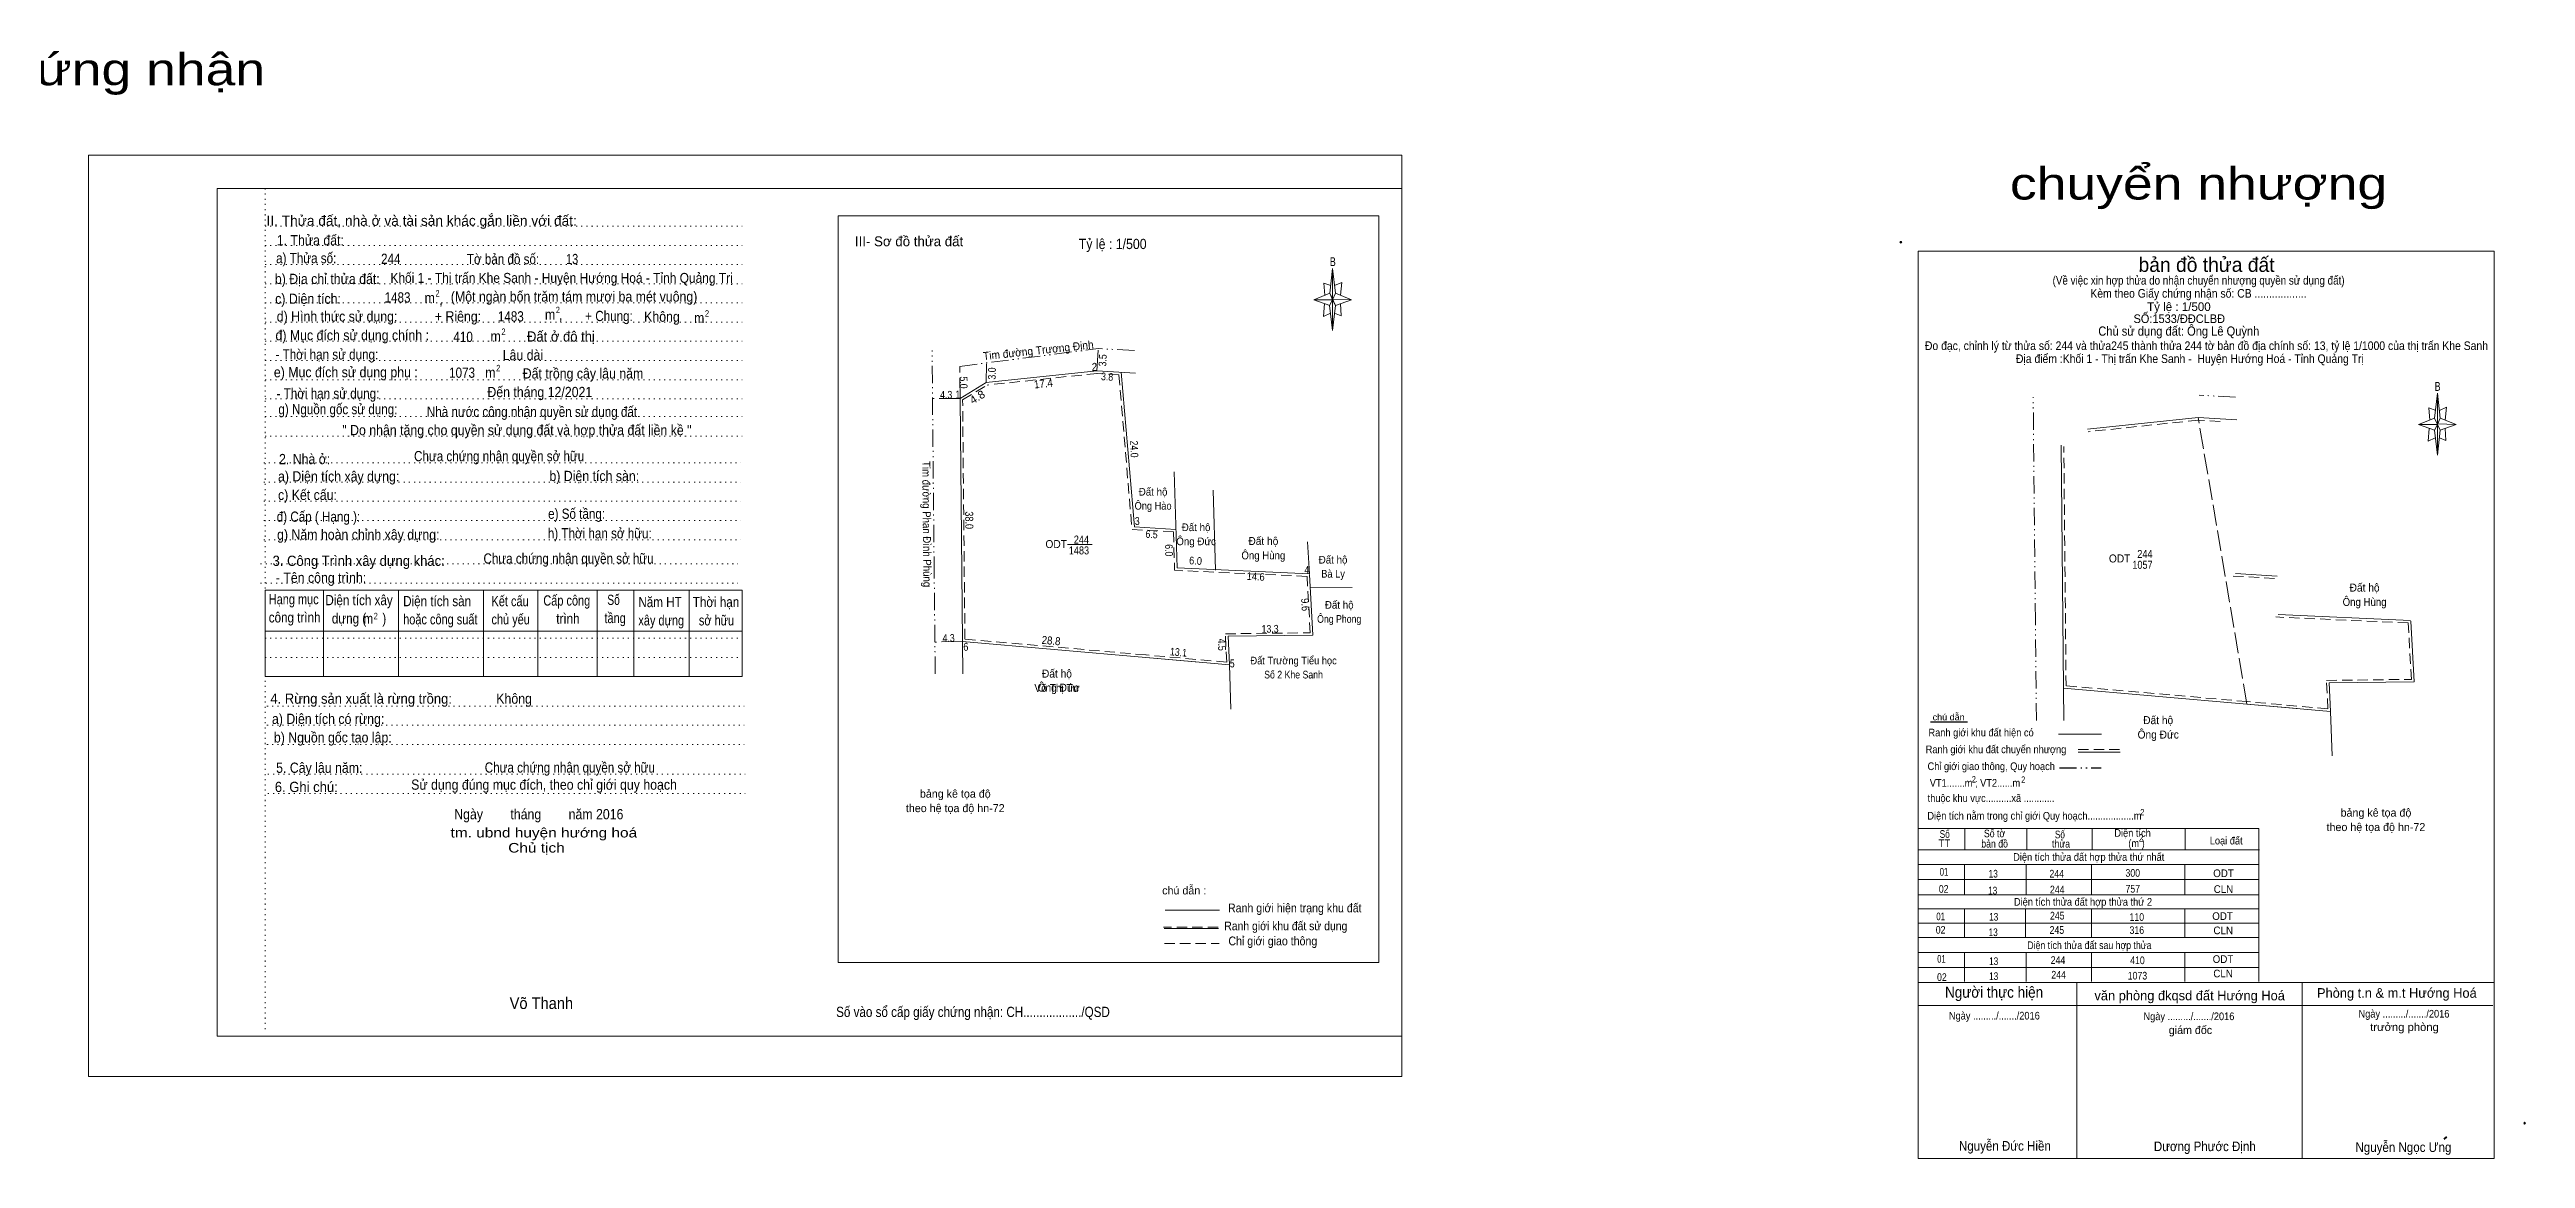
# Model space of a CAD drawing. Header units: metres. Extents: x 364918 to 365526, y 1840108 to 1840281.
# Drawn here: x 365138.8 to 365525.6, y 1840107.6 to 1840280.9 of the extents above; entities that cross this region are included whole.
import ezdxf
from ezdxf.enums import TextEntityAlignment as Align

# ---------------------------------------------------------------- set-up
doc = ezdxf.new("R2010")
doc.units = ezdxf.units.M
doc.header["$LTSCALE"] = 0.54
doc.header["$PDMODE"] = 32
doc.header["$PDSIZE"] = 0.27
for name, pattern in [('DASH_DOUBLE_DOT', [9.2, 5, -1.2, 0.3, -1.2, 0.3, -1.2]), ('DOTTED', [1.5, 0.3, -1.2]), ('LONG_DASHED', [7.5, 6, -1.5]), ('MEDIUM_DASHED', [4.5, 3, -1.5])]:
    doc.linetypes.add(name, pattern=pattern)
for name, color, linetype, lineweight in [('1', 7, 'DOTTED', 13), ('16', 7, 'Continuous', 25), ('2', 7, 'Continuous', 13), ('20', 7, 'Continuous', 13), ('34', 7, 'Continuous', 13), ('5', 7, 'Continuous', 13), ('50', 7, 'Continuous', 13)]:
    doc.layers.add(name, color=color, linetype=linetype, lineweight=lineweight)
for name, color, linetype in [('25', 7, 'Continuous'), ('7', 7, 'Continuous'), ('8', 7, 'Continuous'), ('9', 7, 'Continuous')]:
    doc.layers.add(name, color=color, linetype=linetype)

msp = doc.modelspace()

# ---------------------------------------------------------------- linework, layer by layer
at = {"layer": '1', "linetype": 'Continuous'}
for p, q in [((365164.96, 1840259.16), (365350.06, 1840259.16)), ((365164.96, 1840259.16), (365164.96, 1840126.66)), ((365350.06, 1840259.16), (365350.06, 1840126.66)), ((365164.96, 1840126.66), (365350.06, 1840126.66))]:
    msp.add_line(p, q, dxfattribs=at)
at = {"layer": '1'}
for p, q in [((365172.46, 1840259.16), (365172.46, 1840127.76)), ((365172.46, 1840253.26), (365247.01, 1840253.26)), ((365172.46, 1840250.26), (365247.01, 1840250.26)), ((365172.46, 1840247.26), (365247.01, 1840247.26)), ((365172.46, 1840244.26), (365247.01, 1840244.26)), ((365172.46, 1840241.26), (365247.01, 1840241.26)), ((365172.46, 1840238.26), (365247.01, 1840238.26)), ((365172.46, 1840235.26), (365247.01, 1840235.26)), ((365172.46, 1840232.26), (365247.01, 1840232.26)), ((365172.46, 1840229.26), (365247.01, 1840229.26)), ((365172.46, 1840226.26), (365247.01, 1840226.26)), ((365172.46, 1840223.5), (365247.01, 1840223.5)), ((365172.46, 1840220.46), (365247.01, 1840220.46)), ((365172.26, 1840216.26), (365246.81, 1840216.26)), ((365172.26, 1840213.26), (365246.81, 1840213.26)), ((365172.26, 1840210.26), (365246.81, 1840210.26)), ((365172.26, 1840207.26), (365246.81, 1840207.26)), ((365172.26, 1840204.26), (365246.81, 1840204.26)), ((365171.76, 1840200.46), (365246.31, 1840200.46)), ((365171.76, 1840197.46), (365246.31, 1840197.46)), ((365172.46, 1840188.86), (365247.01, 1840188.86)), ((365172.46, 1840185.86), (365247.01, 1840185.86)), ((365172.76, 1840178.26), (365247.31, 1840178.26)), ((365172.76, 1840175.26), (365247.31, 1840175.26)), ((365172.76, 1840172.26), (365247.31, 1840172.26)), ((365172.91, 1840167.6), (365247.46, 1840167.6)), ((365172.91, 1840164.6), (365247.46, 1840164.6))]:
    msp.add_line(p, q, dxfattribs=at)
at = {"layer": '1', "linetype": 'Continuous'}
msp.add_lwpolyline([(365144.86, 1840120.36), (365350.06, 1840120.36), (365350.06, 1840264.36), (365144.86, 1840264.36)], close=True, dxfattribs=at)
at = {"layer": '16'}
msp.add_line((365438.45, 1840175.73), (365432.68, 1840175.73), dxfattribs=at)
at = {"layer": '2'}
for p, q in [((365339.71, 1840242.76), (365342.21, 1840241.76)), ((365338.81, 1840240.86), (365336.31, 1840241.76)), ((365339.71, 1840240.86), (365339.26, 1840236.96)), ((365340.61, 1840239.26), (365339.56, 1840239.66)), ((365340.51, 1840241.16), (365340.61, 1840239.26)), ((365172.46, 1840196.36), (365247.01, 1840196.36)), ((365172.46, 1840196.36), (365172.46, 1840182.9)), ((365181.61, 1840196.36), (365181.61, 1840182.9)), ((365193.31, 1840196.36), (365193.31, 1840182.9)), ((365206.61, 1840196.36), (365206.61, 1840182.9)), ((365215.06, 1840196.36), (365215.06, 1840182.9)), ((365224.36, 1840196.36), (365224.36, 1840182.9)), ((365230.06, 1840196.36), (365230.06, 1840182.9)), ((365238.71, 1840196.36), (365238.71, 1840182.9)), ((365247.01, 1840196.36), (365247.01, 1840182.9)), ((365172.46, 1840189.96), (365247.01, 1840189.96)), ((365172.46, 1840182.9), (365247.01, 1840182.9))]:
    msp.add_line(p, q, dxfattribs=at)
at = {"layer": '2', "lineweight": 40}
msp.add_line((365512.94, 1840110.55), (365513.34, 1840110.95), dxfattribs=at)
at = {"layer": '2'}
for points in [[(365262.01, 1840254.86), (365346.46, 1840254.86), (365346.46, 1840138.16), (365262.01, 1840138.16)], [(365339.26, 1840241.76), (365336.31, 1840241.76), (365338.81, 1840242.76), (365339.71, 1840240.86), (365342.21, 1840241.76), (365339.26, 1840241.86)], [(365339.26, 1840241.76), (365339.26, 1840236.96), (365338.76, 1840240.86)]]:
    msp.add_lwpolyline(points, close=True, dxfattribs=at)
for points in [[(365339.26, 1840241.76), (365338.81, 1840242.76), (365336.31, 1840241.76)], [(365338.96, 1840243.96), (365337.91, 1840244.36), (365338.06, 1840242.46)], [(365339.56, 1840243.96), (365340.71, 1840244.46), (365340.51, 1840242.46)], [(365338.01, 1840241.16), (365337.81, 1840239.16), (365338.91, 1840239.66)], [(365339.26, 1840241.76), (365339.71, 1840240.86), (365342.21, 1840241.76)]]:
    msp.add_lwpolyline(points, dxfattribs=at)
at = {"layer": '20', "linetype": 'DASH_DOUBLE_DOT'}
for p, q in [((365277.01, 1840198.92), (365276.67, 1840233.81)), ((365281.02, 1840231.34), (365302.62, 1840234.14)), ((365308.28, 1840233.8), (365302.62, 1840234.14)), ((365277.17, 1840183.31), (365277.01, 1840198.93))]:
    msp.add_line(p, q, dxfattribs=at)
at = {"layer": '20', "linetype": 'LONG_DASHED'}
for p, q in [((365281.05, 1840226.32), (365281.02, 1840231.34)), ((365285.13, 1840228.81), (365285.19, 1840231.74)), ((365302.44, 1840230.65), (365302.62, 1840234.14)), ((365281.05, 1840226.32), (365276.74, 1840226.32)), ((365281.41, 1840188.35), (365277.12, 1840188.25))]:
    msp.add_line(p, q, dxfattribs=at)
at = {"layer": '20'}
for p, q in [((365302.44, 1840230.65), (365285.13, 1840228.81)), ((365308.47, 1840230.27), (365302.44, 1840230.65)), ((365306.23, 1840230.42), (365308.29, 1840206.25)), ((365281.05, 1840226.32), (365285.13, 1840228.81)), ((365314.51, 1840214.88), (365314.96, 1840199.85)), ((365320.6, 1840212), (365320.98, 1840199.49)), ((365297.83, 1840203.52), (365301.69, 1840203.52)), ((365314.78, 1840205.86), (365308.29, 1840206.25)), ((365335.76, 1840196.86), (365342.31, 1840196.78)), ((365310.07, 1840185.84), (365281.42, 1840188.35)), ((365317.89, 1840185.15), (365310.07, 1840185.84)), ((365323.14, 1840184.69), (365310.07, 1840185.84)), ((365323.14, 1840184.69), (365323.36, 1840177.76))]:
    msp.add_line(p, q, dxfattribs=at)
at = {"layer": '20', "linetype": 'MEDIUM_DASHED'}
for p, q in [((365302.48, 1840230.25), (365285.26, 1840228.42)), ((365305.86, 1840230.03), (365302.41, 1840230.25)), ((365305.86, 1840230.03), (365307.92, 1840205.87)), ((365314.39, 1840205.48), (365307.92, 1840205.87)), ((365314.39, 1840205.48), (365314.57, 1840199.47)), ((365335.26, 1840198.53), (365314.57, 1840199.47)), ((365310.1, 1840186.24), (365281.81, 1840188.72)), ((365322.72, 1840185.13), (365310.11, 1840186.24))]:
    msp.add_line(p, q, dxfattribs=at)
for points in [[(365281.81, 1840188.72), (365281.45, 1840226.1), (365285.26, 1840228.42)], [(365322.72, 1840185.13), (365322.5, 1840189.55), (365335.76, 1840189.72), (365335.26, 1840198.53)]]:
    msp.add_lwpolyline(points, dxfattribs=at)
at = {"layer": '20'}
for points in [[(365281.46, 1840183.29), (365281.41, 1840188.35), (365281.05, 1840226.32)], [(365335.36, 1840203.94), (365335.64, 1840198.91), (365314.96, 1840199.85)], [(365323.14, 1840184.69), (365322.92, 1840189.16), (365336.18, 1840189.33), (365335.65, 1840198.81)]]:
    msp.add_lwpolyline(points, dxfattribs=at)
at = {"layer": '34', "linetype": 'DASH_DOUBLE_DOT'}
for p, q in [((365449.06, 1840191.63), (365448.72, 1840226.52)), ((365480.33, 1840226.51), (365474.67, 1840226.85)), ((365449.22, 1840176.02), (365449.06, 1840191.64))]:
    msp.add_line(p, q, dxfattribs=at)
at = {"layer": '34'}
for p, q in [((365474.49, 1840223.36), (365457.18, 1840221.52)), ((365480.52, 1840222.98), (365474.49, 1840223.36)), ((365486.83, 1840198.57), (365480.34, 1840198.96)), ((365507.69, 1840191.62), (365487.01, 1840192.56)), ((365482.12, 1840178.55), (365453.47, 1840181.06)), ((365489.94, 1840177.86), (365482.12, 1840178.55)), ((365495.19, 1840177.4), (365482.12, 1840178.55)), ((365495.19, 1840177.4), (365495.41, 1840170.47))]:
    msp.add_line(p, q, dxfattribs=at)
at = {"layer": '34', "linetype": 'MEDIUM_DASHED'}
for p, q in [((365474.53, 1840222.96), (365457.31, 1840221.13)), ((365477.91, 1840222.74), (365474.46, 1840222.96)), ((365453.86, 1840181.43), (365453.5, 1840218.81)), ((365486.44, 1840198.19), (365479.97, 1840198.58)), ((365507.31, 1840191.24), (365486.62, 1840192.18)), ((365482.15, 1840178.95), (365453.86, 1840181.43)), ((365494.77, 1840177.84), (365482.16, 1840178.95))]:
    msp.add_line(p, q, dxfattribs=at)
at = {"layer": '34', "linetype": 'LONG_DASHED'}
msp.add_line((365482.12, 1840178.55), (365474.49, 1840223.36), dxfattribs=at)
at = {"layer": '34'}
for points in [[(365453.51, 1840176), (365453.46, 1840181.06), (365453.1, 1840219.03)], [(365495.19, 1840177.4), (365494.97, 1840181.87), (365508.23, 1840182.04), (365507.7, 1840191.52)]]:
    msp.add_lwpolyline(points, dxfattribs=at)
at = {"layer": '34', "linetype": 'MEDIUM_DASHED'}
msp.add_lwpolyline([(365494.77, 1840177.84), (365494.55, 1840182.26), (365507.81, 1840182.43), (365507.31, 1840191.24)], dxfattribs=at)
at = {"layer": '5'}
for p, q in [((365511.41, 1840223.26), (365511.91, 1840227.16)), ((365512.31, 1840223.26), (365514.81, 1840222.26)), ((365511.41, 1840221.36), (365508.91, 1840222.26)), ((365512.31, 1840221.36), (365511.91, 1840217.46)), ((365513.21, 1840219.76), (365512.21, 1840220.16)), ((365513.11, 1840221.66), (365513.21, 1840219.76)), ((365452.68, 1840173.87), (365459.41, 1840173.87)), ((365455.74, 1840171.07), (365462.32, 1840171.07)), ((365262.01, 1840162.06), (365262.01, 1840138.16)), ((365430.76, 1840159.1), (365483.98, 1840159.1)), ((365438.06, 1840159.1), (365438.06, 1840155.86)), ((365447.7, 1840159.1), (365447.7, 1840155.8)), ((365457.93, 1840159.1), (365457.93, 1840155.8)), ((365472.47, 1840159.1), (365472.47, 1840155.8)), ((365483.98, 1840159.1), (365483.98, 1840135.2)), ((365430.76, 1840155.8), (365484.06, 1840155.8)), ((365437.98, 1840153.48), (365437.98, 1840148.73)), ((365447.62, 1840153.48), (365447.62, 1840148.73)), ((365457.85, 1840153.48), (365457.85, 1840148.73)), ((365472.39, 1840153.48), (365472.39, 1840148.73)), ((365430.74, 1840148.73), (365483.98, 1840148.73)), ((365437.98, 1840146.57), (365437.98, 1840142.1)), ((365447.5, 1840146.57), (365447.5, 1840142.1)), ((365457.85, 1840146.57), (365457.85, 1840142.1)), ((365472.39, 1840146.57), (365472.39, 1840142.1)), ((365430.75, 1840144.33), (365484.05, 1840144.33)), ((365437.98, 1840139.74), (365437.98, 1840135.2)), ((365447.62, 1840139.74), (365447.62, 1840135.2)), ((365457.85, 1840139.74), (365457.85, 1840135.2)), ((365472.39, 1840139.74), (365472.39, 1840135.2)), ((365455.54, 1840135.03), (365455.54, 1840107.65)), ((365490.74, 1840135.03), (365490.74, 1840107.55)), ((365430.74, 1840131.45), (365520.54, 1840131.45))]:
    msp.add_line(p, q, dxfattribs=at)
at = {"layer": '5', "linetype": 'DASH_DOUBLE_DOT', "lineweight": 25}
msp.add_line((365452.81, 1840168.6), (365459.35, 1840168.6), dxfattribs=at)
at = {"layer": '5', "linetype": 'MEDIUM_DASHED'}
msp.add_line((365455.74, 1840171.47), (365462.53, 1840171.47), dxfattribs=at)
at = {"layer": '5'}
for points in [[(365430.74, 1840249.35), (365520.74, 1840249.35), (365520.74, 1840107.55), (365430.74, 1840107.55)], [(365511.91, 1840227.16), (365512.31, 1840223.26), (365511.91, 1840222.26)], [(365511.91, 1840222.26), (365508.91, 1840222.26), (365511.41, 1840223.26), (365512.31, 1840221.36), (365514.81, 1840222.26), (365511.91, 1840222.36)], [(365511.91, 1840222.26), (365511.91, 1840217.46), (365511.41, 1840221.36)]]:
    msp.add_lwpolyline(points, close=True, dxfattribs=at)
for points in [[(365511.91, 1840222.26), (365511.41, 1840223.26), (365508.91, 1840222.26)], [(365511.61, 1840224.46), (365510.51, 1840224.86), (365510.71, 1840222.96)], [(365512.21, 1840224.46), (365513.31, 1840224.96), (365513.11, 1840222.96)], [(365510.61, 1840221.66), (365510.41, 1840219.66), (365511.51, 1840220.16)], [(365511.91, 1840222.26), (365512.31, 1840221.36), (365514.81, 1840222.26)], [(365430.68, 1840153.48), (365430.74, 1840153.48), (365483.98, 1840153.48)], [(365430.68, 1840151.13), (365430.74, 1840151.13), (365483.98, 1840151.13)], [(365430.68, 1840146.57), (365430.74, 1840146.57), (365483.98, 1840146.57)], [(365430.68, 1840142.1), (365430.74, 1840142.1), (365483.98, 1840142.1)], [(365430.68, 1840139.74), (365430.74, 1840139.74), (365483.98, 1840139.74)], [(365430.68, 1840137.38), (365430.74, 1840137.38), (365483.98, 1840137.38)], [(365430.68, 1840135.03), (365430.74, 1840135.03), (365520.68, 1840135.03)], [(365430.68, 1840135.03), (365430.74, 1840135.03), (365520.68, 1840135.03)], [(365430.68, 1840135.03), (365430.74, 1840135.03), (365520.68, 1840135.03)], [(365430.68, 1840135.03), (365430.74, 1840135.03), (365520.68, 1840135.03)], [(365430.68, 1840135.03), (365430.74, 1840135.03), (365520.68, 1840135.03)], [(365430.68, 1840135.03), (365430.74, 1840135.03), (365520.68, 1840135.03)]]:
    msp.add_lwpolyline(points, dxfattribs=at)
for p in [(365428.04, 1840250.75), (365525.5, 1840113.07)]:
    msp.add_point(p, dxfattribs=at)
at = {"layer": '50'}
for p, q in [((365338.81, 1840242.76), (365339.26, 1840246.66)), ((365321.58, 1840146.36), (365313.08, 1840146.36)), ((365321.43, 1840143.5), (365312.93, 1840143.5))]:
    msp.add_line(p, q, dxfattribs=at)
at = {"layer": '50', "linetype": 'MEDIUM_DASHED'}
for p, q in [((365321.38, 1840143.7), (365312.83, 1840143.7)), ((365312.98, 1840141.16), (365321.53, 1840141.16))]:
    msp.add_line(p, q, dxfattribs=at)
at = {"layer": '50'}
msp.add_lwpolyline([(365339.26, 1840246.66), (365339.71, 1840242.76), (365339.26, 1840241.76)], close=True, dxfattribs=at)

# ---------------------------------------------------------------- texts
at = {"layer": '1'}
for s, height, width, p in [('ODT', 1.25, 0.95, (365462.23, 1840200.7)), ('1057', 1.25, 0.85, (365465.795, 1840199.71)), ('244', 1.25, 0.85, (365466.17, 1840201.4)), ('Đất hộ', 1.25, 0.95, (365468.25, 1840175.43)), ('Ông Đức', 1.25, 0.95, (365468.255, 1840173.18)), ('2', 1.2, 0.8, (365465.585, 1840157.05))]:
    msp.add_text(s, height=height, dxfattribs=dict(at, width=width)).set_placement(p, align=Align.CENTER)
at = {"layer": '16', "width": 0.8}
for p in [(365439.45, 1840166.31), (365447.16, 1840166.25), (365465.77, 1840161.17)]:
    msp.add_text('2', height=1, dxfattribs=at).set_placement(p, align=Align.CENTER)
at = {"layer": '2'}
for s, p in [('II. Thửa đất, nhà ở và tài sản khác gắn liền với đất:', (365172.69, 1840253.32)), (',', (365199.64, 1840240.96)), (',', (365218.34, 1840238.62))]:
    msp.add_text(s, height=1.6, dxfattribs=at).set_placement(p)
for s, height, width, p in [('1. Thửa đất:', 1.6, 0.9, (365174.29, 1840250.26)), ('a) Thửa số:', 1.6, 0.85, (365174.19, 1840247.46)), ('Tờ bản đồ số:', 1.6, 0.85, (365203.99, 1840247.32)), ('13', 1.6, 0.8, (365219.49, 1840247.32)), ('c) Diện tích:', 1.6, 0.9, (365174.04, 1840241.12)), ('1483', 1.6, 0.85, (365191.14, 1840241.32)), ('m', 1.6, 0.9, (365197.39, 1840241.26)), ('2', 0.9999, 0.8, (365199.09, 1840242.26)), ('(Một ngàn bốn trăm tám mươi ba mét vuông)', 1.6, 0.9, (365201.49, 1840241.46)), ('d) Hình thức sử dụng:', 1.6, 0.9, (365174.29, 1840238.36)), ('+ Riêng:', 1.6, 0.9, (365198.99, 1840238.36)), ('m', 1.6, 0.9, (365216.19, 1840238.66)), ('2', 0.9999, 0.8, (365217.89, 1840239.66)), ('+ Chung:', 1.6, 0.85, (365222.49, 1840238.42)), ('Không', 1.6, 0.9, (365231.69, 1840238.32)), ('m', 1.6, 0.9, (365239.49, 1840238.12)), ('2', 0.9999, 0.8, (365241.19, 1840239.12)), ('- Thời hạn sử dụng: ', 1.6, 0.85, (365174.09, 1840232.42)), ('đ) Mục đích sử dụng chính : ', 1.6, 0.9, (365174.09, 1840235.42)), ('410', 1.6, 0.85, (365201.89, 1840235.16)), ('m', 1.6, 0.9, (365207.69, 1840235.26)), ('2', 0.9999, 0.8, (365209.39, 1840236.26)), ('Đất ở đô thị', 1.6, 0.95, (365213.39, 1840235.22)), ('e) Mục đích sử dụng phụ : ', 1.6, 0.9, (365173.84, 1840229.64)), ('1073', 1.6, 0.85, (365201.22, 1840229.56)), ('m', 1.6, 0.9, (365206.86, 1840229.58)), ('2', 0.9999, 0.8, (365208.56, 1840230.58)), ('Lâu dài', 1.6, 0.9, (365209.59, 1840232.32)), ('Đất trồng cây lâu năm', 1.6, 0.9, (365212.72, 1840229.44)), ('- Thời hạn sử dụng: ', 1.6, 0.85, (365174.26, 1840226.31)), ('Đến tháng 12/2021', 1.6, 0.9, (365207.2, 1840226.54)), ('g) Nguồn gốc sử dụng: ', 1.6, 0.85, (365174.54, 1840223.86)), ('a) Diện tích xây dựng:', 1.6, 0.9, (365174.49, 1840213.36)), ('2. Nhà ở:', 1.6, 0.9, (365174.64, 1840216.06)), ('b) Diện tích sàn:', 1.6, 0.9, (365216.89, 1840213.42)), ('c) Kết cấu:', 1.6, 0.9, (365174.49, 1840210.46)), ('đ) Cấp ( Hạng ):', 1.6, 0.85, (365174.29, 1840207.06)), ('e) Số tầng:', 1.6, 0.85, (365216.69, 1840207.52)), ('g) Năm hoàn chỉnh xây dựng:', 1.6, 0.9, (365174.34, 1840204.26)), ('h) Thời hạn sở hữu:', 1.6, 0.85, (365216.64, 1840204.46)), ('3. Công Trình xây dựng khác:', 1.6, 0.95, (365173.64, 1840200.16)), ('Hạng mục', 1.6, 0.8, (365173.04, 1840194.16)), ('- Tên công trình:', 1.6, 0.9, (365174.14, 1840197.52)), ('Diện tích xây', 1.6, 0.85, (365181.89, 1840194.02)), ('Diện tích sàn', 1.6, 0.85, (365194.04, 1840193.86)), ('Kết cấu', 1.6, 0.8, (365207.84, 1840193.86)), ('Cấp công', 1.6, 0.8, (365215.94, 1840193.96)), (' Số', 1.6, 0.75, (365225.49, 1840194.06)), ('công trình', 1.6, 0.85, (365173.04, 1840191.32)), ('  dựng (     )', 1.6, 0.85, (365181.89, 1840191.16)), ('m', 1.6, 0.85, (365187.84, 1840191.12)), ('2', 1.007, 0.75, (365189.44, 1840191.82)), ('hoặc công suất', 1.6, 0.8, (365194.04, 1840191.02)), ('chủ yếu', 1.6, 0.8, (365207.84, 1840191.02)), ('    trình', 1.6, 0.85, (365215.94, 1840191.12)), ('tầng', 1.6, 0.8, (365225.49, 1840191.22)), ('xây dựng', 1.6, 0.8, (365230.79, 1840190.86)), ('Năm HT', 1.6, 0.85, (365230.79, 1840193.72)), ('Thời hạn', 1.6, 0.85, (365239.29, 1840193.72)), ('  sở hữu', 1.6, 0.8, (365239.29, 1840190.86)), ('4. Rừng sản xuất là rừng trồng:', 1.6, 0.95, (365173.29, 1840178.62)), ('a) Diện tích có rừng:', 1.6, 0.9, (365173.54, 1840175.46)), ('b) Nguồn gốc tạo lập:', 1.6, 0.9, (365173.84, 1840172.56)), ('5. Cây lâu năm:', 1.6, 0.9, (365174.19, 1840167.82)), ('6. Ghi chú:', 1.6, 0.95, (365173.99, 1840164.82)), ('Số vào sổ cấp giấy chứng nhận: CH................../QSD', 1.6, 0.85, (365261.69, 1840129.66))]:
    msp.add_text(s, height=height, dxfattribs=dict(at, width=width)).set_placement(p)
msp.add_text('III- Sơ đồ thửa đất', height=1.55, dxfattribs=at).set_placement((365273.085, 1840250.12), align=Align.CENTER)
at = {"layer": '2', "width": 0.9}
for s, height, p in [('b) Địa chỉ thửa đất:', 1.6, (365182.185, 1840244.22)), ('Khối 1 - Thị trấn Khe Sanh - Huyện Hướng Hoá - Tỉnh Quảng Trị', 1.55, (365218.795, 1840244.4))]:
    msp.add_text(s, height=height, dxfattribs=at).set_placement(p, align=Align.CENTER)
at = {"layer": '20'}
for s, height, rotation, width, p in [('Tim đường Trương Định', 1.25, 6.068, 0.95, (365293.3439, 1840233.235)), ('3.0', 1.2, 88.827, 0.85, (365286.6298, 1840230.2177)), ('3.5', 1.2, 87.048, 0.85, (365303.9295, 1840232.2591)), ('3.8', 1.2, 356.55, 0.85, (365303.9989, 1840229.1416)), ('5.0', 1.2, 270.342, 0.85, (365281.0157, 1840228.8186)), ('4.8', 1.25, 31.395, 1.05, (365284.0694, 1840226.0076)), ('17.4', 1.25, 6.068, 0.9, (365294.1339, 1840228.0356)), ('24.0', 1.2, 271.732, 0.85, (365307.6713, 1840218.4031)), ('Tim đường Phan Đình Phùng', 1.25, 270.543, 0.9, (365275.2302, 1840206.6909)), ('38.0', 1.25, 270.543, 0.85, (365281.8634, 1840207.3009)), ('6.5', 1.2, 356.55, 0.85, (365310.9439, 1840204.5119)), ('6.0', 1.2, 271.732, 0.85, (365313.0894, 1840202.5881)), ('6.0', 1.2, 356.572, 0.9, (365317.8091, 1840200.3707)), ('14.6', 1.2, 356.572, 0.9, (365327.2091, 1840197.9074)), ('9.6', 1.2, 273.207, 0.9, (365334.3953, 1840194.0736)), ('4.3', 1.2, 1.335, 0.85, (365279.281, 1840188.2919)), ('28.8', 1.25, 354.995, 0.9, (365295.2205, 1840187.8647)), ('4.5', 1.2, 272.818, 0.85, (365321.357, 1840187.8245)), ('13.3', 1.2, 0.735, 0.85, (365329.4973, 1840189.727)), ('13.1', 1.2, 354.972, 0.85, (365315.1324, 1840186.0828))]:
    msp.add_text(s, height=height, rotation=rotation, dxfattribs=dict(at, width=width)).set_placement(p, align=Align.CENTER)
for s, width, p in [(' 2', 0.85, (365302.43, 1840230.64)), (' 1', 0.75, (365281.04, 1840226.31)), (' 3', 0.8, (365309.11, 1840206.55)), (' 4', 0.85, (365335.63, 1840198.9)), (' 6', 0.85, (365282.35, 1840186.9)), (' 5', 0.8, (365323.95, 1840184.3))]:
    msp.add_text(s, height=1.25, dxfattribs=dict(at, width=width)).set_placement(p, align=Align.RIGHT)
for s, height, width, p in [('4.3', 1.2, 0.85, (365278.885, 1840226.31)), ('Đất hộ', 1.2, 0.95, (365311.21, 1840211.15)), ('Ông Hào', 1.2, 0.9, (365311.21, 1840208.95)), ('ODT', 1.25, 0.95, (365296.07, 1840202.95)), ('1483', 1.25, 0.85, (365299.625, 1840201.96)), ('244', 1.25, 0.85, (365300.01, 1840203.65)), ('Ông Đức', 1.2, 0.95, (365317.925, 1840203.4)), ('Đất hộ', 1.2, 0.95, (365317.93, 1840205.6)), ('Đất hộ', 1.25, 0.95, (365328.44, 1840203.43)), ('Ông Hùng', 1.25, 0.9, (365328.44, 1840201.18)), ('Đất hộ', 1.2, 0.95, (365339.33, 1840200.53)), ('Bà Ly', 1.2, 0.9, (365339.33, 1840198.33)), ('Ông Phong', 1.2, 0.85, (365340.29, 1840191.27)), ('Đất hộ', 1.2, 0.95, (365340.29, 1840193.47)), ('Đất hộ', 1.25, 0.95, (365296.19, 1840182.71)), ('Đất Trường Tiểu học', 1.2, 0.9, (365333.165, 1840184.77)), ('Số 2 Khe Sanh', 1.2, 0.85, (365333.155, 1840182.57)), ('Võ Thị Tư', 1.25, 0.95, (365296.19, 1840180.46))]:
    msp.add_text(s, height=height, dxfattribs=dict(at, width=width)).set_placement(p, align=Align.CENTER)
at = {"layer": '25', "width": 0.95}
msp.add_text('Ông Đức', height=1.25, dxfattribs=at).set_placement((365296.385, 1840180.51), align=Align.CENTER)
at = {"layer": '34', "width": 0.9}
msp.add_text('Chủ sử dụng đất: Ông Lê Quỳnh', height=1.44, dxfattribs=at).set_placement((365458.89, 1840236.14))
at = {"layer": '34'}
for s, width, p in [('Ông Hùng', 0.9, (365500.5, 1840193.9)), ('Đất hộ', 0.95, (365500.5, 1840196.15))]:
    msp.add_text(s, height=1.25, dxfattribs=dict(at, width=width)).set_placement(p, align=Align.CENTER)
at = {"layer": '5'}
for s, height, p in [('bản đồ thửa đất', 2.25, (365475.805, 1840246.11)), ('Tỷ lệ : 1/500', 1.35, (365471.485, 1840240)), ('bảng kê tọa độ', 1.25, (365280.305, 1840163.94)), ('theo hệ tọa độ hn-72', 1.25, (365280.3, 1840161.68)), ('bảng kê tọa độ', 1.25, (365502.275, 1840160.98)), ('theo hệ tọa độ hn-72', 1.25, (365502.27, 1840158.72)), ('văn phòng đkqsd đất Hướng Hoá ', 1.5, (365473.445, 1840132.27)), ('Phòng t.n & m.t Hướng Hoá ', 1.5, (365505.815, 1840132.67)), ('giám đốc', 1.25, (365473.29, 1840127))]:
    msp.add_text(s, height=height, dxfattribs=at).set_placement(p, align=Align.CENTER)
for s, height, width, p in [('(Về việc xin hợp thửa do nhận chuyển nhượng quyền sử dụng đất)', 1.35, 0.85, (365474.56, 1840244.12)), ('Kèm theo Giấy chứng nhận số: CB ..................', 1.35, 0.9, (365474.54, 1840242.08)), ('SỐ:1533/ĐĐCLBĐ', 1.35, 0.95, (365471.545, 1840238.12)), ('Đo đạc, chỉnh lý từ thửa số: 244 và thửa245 thành thửa 244 tờ bản đồ địa chính số: 13, tỷ lệ 1/1000 của thị trấn Khe Sanh', 1.35, 0.9, (365475.79, 1840233.9)), ('Địa điểm :Khối 1 - Thị trấn Khe Sanh -  Huyện Hướng Hoá - Tỉnh Quảng Trị ', 1.35, 0.9, (365473.425, 1840231.87)), ('B', 1.378, 0.75, (365511.9, 1840227.52)), ('chú dẫn', 0.9998, 1.05, (365435.51, 1840176.02)), ('Ranh giới khu đất chuyển nhượng', 1.2, 0.9, (365442.91, 1840170.89)), ('Ranh giới khu đất hiện có ', 1.2, 0.9, (365440.775, 1840173.52)), ('Chỉ giới giao thông, Quy hoạch', 1.2, 0.9, (365442.16, 1840168.25)), ('thuộc khu vực..........xã ............', 1.2, 0.9, (365442.14, 1840163.27)), ('VT1.......m ; VT2......m ', 1.2, 0.9, (365439.825, 1840165.65)), ('Diện tích nằm trong chỉ giới Quy hoạch..................m', 1.2, 0.9, (365448.91, 1840160.51)), ('TT', 1.2, 0.95, (365434.835, 1840156.21)), ('Số', 1.2, 0.8, (365434.895, 1840157.66)), ('bản đồ', 1.2, 0.85, (365442.69, 1840156.15)), ('Số tờ', 1.2, 0.85, (365442.68, 1840157.75)), ('thửa', 1.2, 0.85, (365453.065, 1840156.15)), ('Số', 1.2, 0.8, (365452.895, 1840157.59)), ('Diện tích', 1.2, 0.9, (365464.245, 1840157.83)), ('(m )', 1.2, 0.9, (365464.865, 1840156.22)), ('Loại đất', 1.2, 0.9, (365478.875, 1840156.63)), ('01', 1.2, 0.75, (365434.785, 1840151.75)), ('Diện tích thửa đất hợp thửa thứ nhất', 1.2, 0.9, (365457.395, 1840154.07)), ('02', 1.2, 0.85, (365434.735, 1840149.08)), ('13', 1.2, 0.8, (365442.39, 1840148.82)), ('13', 1.2, 0.8, (365442.48, 1840151.46)), ('244', 1.2, 0.85, (365452.395, 1840151.46)), ('244', 1.2, 0.85, (365452.475, 1840148.98)), ('300', 1.2, 0.85, (365464.275, 1840151.58)), ('757', 1.2, 0.85, (365464.275, 1840149.1)), ('ODT', 1.2, 0.95, (365478.455, 1840151.53)), ('CLN', 1.2, 0.95, (365478.45, 1840149.05)), ('01', 1.2, 0.75, (365434.255, 1840144.79)), ('13', 1.2, 0.8, (365442.55, 1840144.72)), ('Diện tích thửa đất hợp thửa thứ 2', 1.2, 0.9, (365456.505, 1840147.06)), ('245', 1.2, 0.85, (365452.48, 1840144.9)), ('110', 1.2, 0.85, (365464.905, 1840144.68)), ('ODT', 1.2, 0.95, (365478.305, 1840144.83)), ('02', 1.2, 0.85, (365434.255, 1840142.69)), ('13', 1.2, 0.8, (365442.47, 1840142.31)), ('Diện tích thửa đất sau hợp thửa', 1.2, 0.85, (365457.5, 1840140.28)), ('245', 1.2, 0.85, (365452.42, 1840142.66)), ('316', 1.2, 0.85, (365464.91, 1840142.64)), ('CLN', 1.2, 0.95, (365478.41, 1840142.6)), ('01', 1.2, 0.75, (365434.385, 1840138.15)), ('13', 1.2, 0.8, (365442.54, 1840137.78)), ('244', 1.2, 0.85, (365452.595, 1840137.96)), ('410', 1.2, 0.85, (365465.005, 1840137.92)), ('ODT', 1.2, 0.95, (365478.375, 1840138.11)), ('02', 1.2, 0.85, (365434.455, 1840135.3)), ('Người thực hiện', 1.75, 0.9, (365442.61, 1840132.67)), ('13', 1.2, 0.8, (365442.54, 1840135.44)), ('244', 1.2, 0.85, (365452.695, 1840135.67)), ('1073', 1.2, 0.85, (365465.005, 1840135.52)), ('CLN', 1.2, 0.95, (365478.39, 1840135.86)), ('Ngày ........./......./2016', 1.2, 0.9, (365442.65, 1840129.27)), ('Ngày ........./......./2016', 1.2, 0.9, (365473.05, 1840129.17)), ('Ngày ........./......./2016', 1.2, 0.9, (365506.65, 1840129.57)), ('trưởng phòng ', 1.25, 1.05, (365506.98, 1840127.47)), ('Nguyễn Đức Hiền', 1.5, 0.9, (365444.295, 1840108.77)), ('Nguyễn Ngọc Ưng', 1.5, 0.9, (365506.565, 1840108.57)), ('Dương Phước Định', 1.5, 0.9, (365475.535, 1840108.7))]:
    msp.add_text(s, height=height, dxfattribs=dict(at, width=width)).set_placement(p, align=Align.CENTER)
at = {"layer": '50'}
for s, height, width, p in [('giấy chứng nhận', 5, 1.25, (365141.325, 1840275.28)), ('chuyển nhượng', 5, 1.25, (365474.555, 1840257.42)), ('B', 1.378, 0.75, (365339.29, 1840247.02)), ('Ngày        tháng        năm 2016', 1.6, 0.9, (365215.235, 1840160.56)), ('tm. ubnd huyện hướng hoá', 1.5, 1.2, (365216.02, 1840157.72)), ('Chủ tịch', 1.5, 1.2, (365214.87, 1840155.36)), ('Ranh giới hiện trạng khu đất', 1.375, 0.9, (365333.35, 1840146.02)), ('Ranh giới khu đất sử dụng', 1.35, 0.9, (365331.945, 1840143.22)), ('Chỉ giới giao thông', 1.375, 0.9, (365329.92, 1840140.86)), ('Võ Thanh', 1.8, 0.95, (365215.635, 1840130.92))]:
    msp.add_text(s, height=height, dxfattribs=dict(at, width=width)).set_placement(p, align=Align.CENTER)
at = {"layer": '50', "width": 0.9}
msp.add_text('Tỷ lệ : 1/500', height=1.6, dxfattribs=at).set_placement((365299.6, 1840249.68))
at = {"layer": '50'}
msp.add_text('chú dẫn :', height=1.25, dxfattribs=at).set_placement((365316.07, 1840148.82), align=Align.CENTER)
at = {"layer": '7', "width": 0.85}
msp.add_text('244', height=1.6, dxfattribs=at).set_placement((365190.59, 1840247.36))
at = {"layer": '8', "width": 0.85}
msp.add_text('1483', height=1.6, dxfattribs=at).set_placement((365208.84, 1840238.36))
at = {"layer": '9'}
for s, width, p in [('Nhà nước công nhận quyền sử dụng đất ', 0.85, (365197.74, 1840223.46)), ('" Do nhận tặng cho quyền sử dụng đất và hợp thửa đất liền kề "', 0.9, (365184.53, 1840220.59)), ('Chưa chứng nhận quyền sở hữu', 0.85, (365195.74, 1840216.52)), ('Chưa chứng nhận quyền sở hữu', 0.85, (365206.59, 1840200.52)), ('Không', 0.9, (365208.59, 1840178.62)), ('Chưa chứng nhận quyền sở hữu', 0.85, (365206.79, 1840167.86)), ('Sử dụng đúng mục đích, theo chỉ giới quy hoạch', 0.9, (365195.29, 1840165.18))]:
    msp.add_text(s, height=1.6, dxfattribs=dict(at, width=width)).set_placement(p)

doc.saveas('drawing.dxf')
